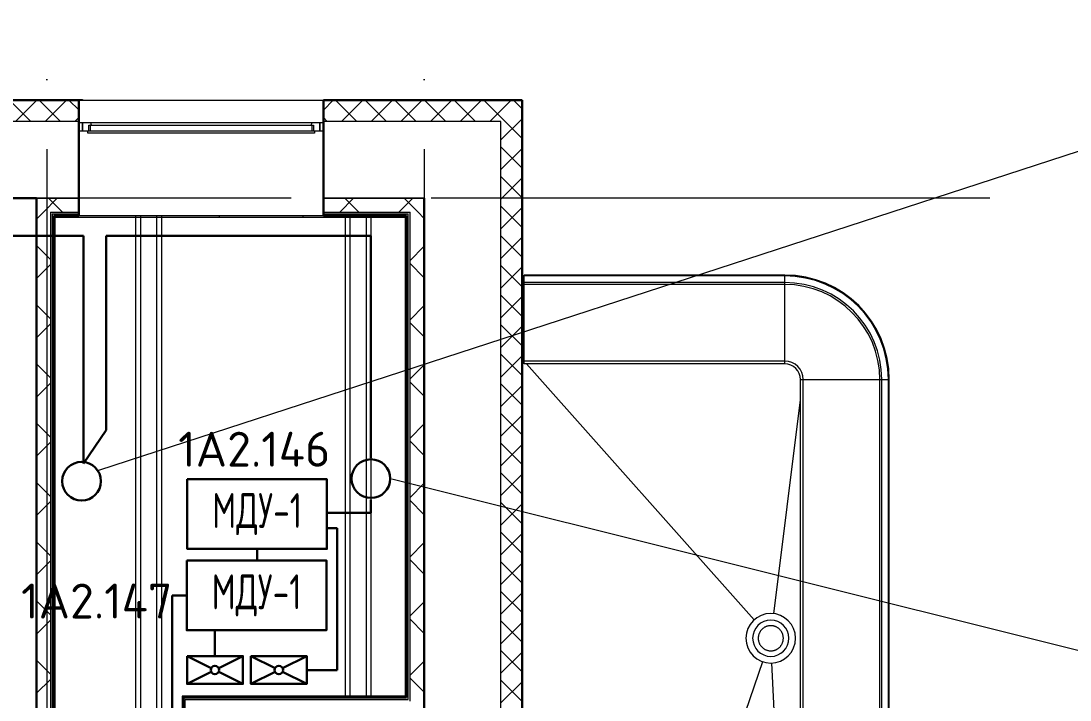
# Model space of a CAD drawing. Header units: millimetres. Extents: x -1073752 to 1436911, y -1379358 to 94781.
# Drawn here: x -999789 to -992279, y -1087580 to -1082718 of the extents above; entities that cross this region are included whole.
import ezdxf
from ezdxf.enums import TextEntityAlignment as Align

# ---------------------------------------------------------------- set-up
doc = ezdxf.new("R2010")
doc.units = ezdxf.units.MM
doc.set_wipeout_variables(frame=1)
doc.linetypes.add('ADSK_Линия сетки', pattern=[25, 20, -2.5, 0, -2.5])
for name, color, linetype, lineweight in [('_ Окна', 7, 'Continuous', 9), ('RC-Дымоудаление', 1, 'Continuous', 30), ('Крыша', 7, 'Continuous', 9), ('лс', 5, 'Continuous', 30), ('Оборудование', 7, 'Continuous', 18), ('Ограждение', 252, 'Continuous', 9), ('Окна', 7, 'Continuous', 9), ('Оси', 252, 'Continuous', 9), ('Перекрытие', 252, 'Continuous', 18), ('Стены внутренние', 7, 'Continuous', 18), ('Стены наружные', 7, 'Continuous', 18), ('Стены штриховка', 7, 'Continuous', 9)]:
    doc.layers.add(name, color=color, linetype=linetype, lineweight=lineweight)
doc.layers.add('RC-Позиционные_обозначения', color=7, linetype='Continuous')
doc.styles.add('ISOCPEUR', font='isocpeur.ttf', dxfattribs={"height": 250})
doc.styles.add('RubezhCAD', font='isocpeur.ttf')
doc.styles.get("Standard").update_dxf_attribs({"font": 'arial.ttf'})

# ---------------------------------------------------------------- blocks, each defined once
blk = doc.blocks.new('Перекрытия 1 - Перекрытия 1-1698725-3 этаж копия 1')
at = {"layer": 'Перекрытие', "ltscale": 100}
for p, q in [((25199, 26635.3), (25199, 15485.3)), ((25234, 26635.3), (25234, 15485.3)), ((25349, 26635.3), (25349, 15485.3)), ((25384, 26635.3), (25384, 15485.3)), ((26699, 26635.3), (26699, 23185.1)), ((26734, 26635.3), (26734, 23185.1)), ((26849, 26635.3), (26849, 23185.1)), ((26884, 26635.3), (26884, 23185.1))]:
    blk.add_line(p, q, dxfattribs=at)
blk = doc.blocks.new('3 этаж')
at = {"layer": '_ Окна', "color": 251, "true_color": 0x636466}
for p, q in [((302300.8, 29776.6), (302275.8, 29776.6)), ((302300.8, 29718.6), (302300.8, 29776.6)), ((304025.8, 29776.6), (304000.8, 29776.6)), ((304000.8, 29776.6), (304000.8, 29718.6)), ((302275.8, 29718.6), (302300.8, 29718.6)), ((304000.8, 29718.6), (304025.8, 29718.6))]:
    blk.add_line(p, q, dxfattribs=at)
at = {"layer": '_ Окна', "color": 251, "lineweight": 18, "true_color": 0x636466}
for p, q in [((302360.2, 29776.6), (302300.8, 29776.6)), ((302300.8, 29776.6), (302300.8, 29718.6)), ((302346.8, 29718.6), (302346.8, 29759.6)), ((302346.8, 29759.6), (302358.8, 29759.6)), ((302364.8, 29759.6), (302360.2, 29776.6)), ((303941.3, 29776.6), (303936.8, 29759.6)), ((304000.8, 29776.6), (303941.3, 29776.6)), ((303942.8, 29759.6), (303954.8, 29759.6)), ((303954.8, 29759.6), (303954.8, 29718.6)), ((304000.8, 29718.6), (304000.8, 29776.6)), ((302300.8, 29718.6), (302338.8, 29718.6)), ((303962.8, 29718.6), (304000.8, 29718.6))]:
    blk.add_line(p, q, dxfattribs=at)
at = {"layer": 'Крыша', "color": 251, "true_color": 0x636466}
for p, q in [((305447.8, 28086.6), (305462.8, 28069.7)), ((305462.8, 28069.7), (305447.8, 28086.6)), ((305480, 28050.3), (305480, 28050.3)), ((307110.1, 26217.9), (305480, 28050.3)), ((307249.8, 26261.2), (307439.6, 27794)), ((307439.6, 27794), (307439.6, 27794)), ((305447.8, 20926.9), (307170.9, 25919.7)), ((307439.6, 21680.9), (307236.5, 25910.2))]:
    blk.add_line(p, q, dxfattribs=at)
at = {"layer": 'Оборудование', "color": 251, "true_color": 0x636466}
for p, q in [((307151, 26132.9), (307149.3, 26129.8)), ((307153, 26135.9), (307151, 26132.9)), ((307155, 26138.9), (307153, 26135.9)), ((307157.1, 26141.8), (307155, 26138.9)), ((307159.4, 26144.6), (307157.1, 26141.8)), ((307161.8, 26147.3), (307159.4, 26144.6)), ((307164.3, 26149.9), (307161.8, 26147.3)), ((307166.9, 26152.4), (307164.3, 26149.9)), ((307169.5, 26154.8), (307166.9, 26152.4)), ((307172.3, 26157), (307169.5, 26154.8)), ((307175.2, 26159.2), (307172.3, 26157)), ((307178.1, 26161.3), (307175.2, 26159.2)), ((307181.1, 26163.2), (307178.1, 26161.3)), ((307184.2, 26165), (307181.1, 26163.2)), ((307187.4, 26166.7), (307184.2, 26165)), ((307190.7, 26168.3), (307187.4, 26166.7)), ((307194, 26169.7), (307190.7, 26168.3)), ((307197.3, 26171), (307194, 26169.7)), ((307200.7, 26172.2), (307197.3, 26171)), ((307204.2, 26173.2), (307200.7, 26172.2)), ((307207.6, 26174.1), (307204.2, 26173.2)), ((307211.2, 26174.8), (307207.6, 26174.1)), ((307214.7, 26175.4), (307211.2, 26174.8)), ((307218.3, 26175.9), (307214.7, 26175.4)), ((307221.8, 26176.2), (307218.3, 26175.9)), ((307225.4, 26176.4), (307221.8, 26176.2)), ((307229, 26176.4), (307225.4, 26176.4)), ((307232.6, 26176.3), (307229, 26176.4)), ((307236.2, 26176.1), (307232.6, 26176.3)), ((307239.8, 26175.7), (307236.2, 26176.1)), ((307243.3, 26175.1), (307239.8, 26175.7)), ((307246.9, 26174.4), (307243.3, 26175.1)), ((307250.4, 26173.6), (307246.9, 26174.4)), ((307253.8, 26172.7), (307250.4, 26173.6)), ((307257.2, 26171.6), (307253.8, 26172.7)), ((307260.6, 26170.3), (307257.2, 26171.6)), ((307263.9, 26168.9), (307260.6, 26170.3)), ((307267.2, 26167.4), (307263.9, 26168.9)), ((307270.4, 26165.8), (307267.2, 26167.4)), ((307273.6, 26164.1), (307270.4, 26165.8)), ((307276.6, 26162.2), (307273.6, 26164.1)), ((307279.6, 26160.2), (307276.6, 26162.2)), ((307282.5, 26158.1), (307279.6, 26160.2)), ((307285.3, 26155.8), (307282.5, 26158.1)), ((307288, 26153.5), (307285.3, 26155.8)), ((307290.7, 26151), (307288, 26153.5)), ((307293.2, 26148.5), (307290.7, 26151)), ((307295.6, 26145.8), (307293.2, 26148.5)), ((307297.9, 26143.1), (307295.6, 26145.8)), ((307300.1, 26140.2), (307297.9, 26143.1)), ((307302.2, 26137.3), (307300.1, 26140.2)), ((307304.2, 26134.3), (307302.2, 26137.3)), ((307306.1, 26131.2), (307304.2, 26134.3)), ((307138.4, 26092.1), (307138.2, 26088.5)), ((307138.2, 26088.5), (307138.2, 26086.6)), ((307138.2, 26086.6), (307138.3, 26083)), ((307138.3, 26083), (307138.5, 26079.4)), ((307138.7, 26095.7), (307138.4, 26092.1)), ((307138.5, 26079.4), (307138.8, 26075.8)), ((307139.1, 26099.2), (307138.7, 26095.7)), ((307138.8, 26075.8), (307139.3, 26072.2)), ((307139.7, 26102.8), (307139.1, 26099.2)), ((307139.3, 26072.2), (307140, 26068.7)), ((307140.4, 26106.3), (307139.7, 26102.8)), ((307140, 26068.7), (307140.8, 26065.2)), ((307141.2, 26109.8), (307140.4, 26106.3)), ((307140.8, 26065.2), (307141.7, 26061.7)), ((307142.2, 26113.3), (307141.2, 26109.8)), ((307141.7, 26061.7), (307142.7, 26058.3)), ((307143.4, 26116.7), (307142.2, 26113.3)), ((307142.7, 26058.3), (307143.9, 26054.9)), ((307144.7, 26120), (307143.4, 26116.7)), ((307146.1, 26123.3), (307144.7, 26120)), ((307147.6, 26126.6), (307146.1, 26123.3)), ((307149.3, 26129.8), (307147.6, 26126.6)), ((307307.8, 26128.1), (307306.1, 26131.2)), ((307309.4, 26124.8), (307307.8, 26128.1)), ((307310.8, 26121.6), (307309.4, 26124.8)), ((307312.2, 26118.2), (307310.8, 26121.6)), ((307313.4, 26114.8), (307312.2, 26118.2)), ((307312.7, 26056.4), (307313.9, 26059.9)), ((307314.4, 26111.4), (307313.4, 26114.8)), ((307313.9, 26059.9), (307314.9, 26063.3)), ((307315.4, 26107.9), (307314.4, 26111.4)), ((307314.9, 26063.3), (307315.7, 26066.8)), ((307316.1, 26104.4), (307315.4, 26107.9)), ((307315.7, 26066.8), (307316.5, 26070.3)), ((307316.8, 26100.9), (307316.1, 26104.4)), ((307316.5, 26070.3), (307317, 26073.9)), ((307317.3, 26097.3), (307316.8, 26100.9)), ((307317, 26073.9), (307317.5, 26077.4)), ((307317.6, 26093.7), (307317.3, 26097.3)), ((307317.5, 26077.4), (307317.8, 26081)), ((307317.9, 26090.1), (307317.6, 26093.7)), ((307317.8, 26081), (307317.9, 26084.6)), ((307317.9, 26086.6), (307317.9, 26090.1)), ((307317.9, 26084.6), (307317.9, 26086.6)), ((307143.9, 26054.9), (307145.3, 26051.6)), ((307145.3, 26051.6), (307146.7, 26048.3)), ((307146.7, 26048.3), (307148.3, 26045.1)), ((307148.3, 26045.1), (307150.1, 26041.9)), ((307150.1, 26041.9), (307151.9, 26038.8)), ((307151.9, 26038.8), (307153.9, 26035.8)), ((307153.9, 26035.8), (307156, 26032.9)), ((307156, 26032.9), (307158.2, 26030)), ((307158.2, 26030), (307160.5, 26027.3)), ((307160.5, 26027.3), (307162.9, 26024.6)), ((307162.9, 26024.6), (307165.4, 26022.1)), ((307165.4, 26022.1), (307168.1, 26019.6)), ((307168.1, 26019.6), (307170.8, 26017.3)), ((307170.8, 26017.3), (307173.6, 26015.1)), ((307173.6, 26015.1), (307176.5, 26012.9)), ((307176.5, 26012.9), (307179.5, 26010.9)), ((307179.5, 26010.9), (307182.6, 26009.1)), ((307182.6, 26009.1), (307185.7, 26007.3)), ((307185.7, 26007.3), (307188.9, 26005.7)), ((307188.9, 26005.7), (307192.2, 26004.2)), ((307192.2, 26004.2), (307195.5, 26002.8)), ((307195.5, 26002.8), (307198.9, 26001.6)), ((307198.9, 26001.6), (307202.3, 26000.5)), ((307202.3, 26000.5), (307205.8, 25999.5)), ((307205.8, 25999.5), (307209.3, 25998.7)), ((307209.3, 25998.7), (307212.8, 25998)), ((307212.8, 25998), (307216.3, 25997.5)), ((307216.3, 25997.5), (307219.9, 25997.1)), ((307219.9, 25997.1), (307223.5, 25996.8)), ((307223.5, 25996.8), (307227.1, 25996.7)), ((307227.1, 25996.7), (307230.7, 25996.7)), ((307230.7, 25996.7), (307234.3, 25996.9)), ((307234.3, 25996.9), (307237.9, 25997.2)), ((307237.9, 25997.2), (307241.4, 25997.7)), ((307241.4, 25997.7), (307245, 25998.3)), ((307245, 25998.3), (307248.5, 25999)), ((307248.5, 25999), (307252, 25999.9)), ((307252, 25999.9), (307255.4, 26000.9)), ((307255.4, 26000.9), (307258.8, 26002.1)), ((307258.8, 26002.1), (307262.2, 26003.4)), ((307262.2, 26003.4), (307265.5, 26004.8)), ((307265.5, 26004.8), (307268.7, 26006.4)), ((307268.7, 26006.4), (307271.9, 26008.1)), ((307271.9, 26008.1), (307275, 26009.9)), ((307275, 26009.9), (307278, 26011.8)), ((307278, 26011.8), (307280.9, 26013.9)), ((307280.9, 26013.9), (307283.8, 26016.1)), ((307283.8, 26016.1), (307286.6, 26018.4)), ((307286.6, 26018.4), (307289.3, 26020.7)), ((307289.3, 26020.7), (307291.8, 26023.2)), ((307291.8, 26023.2), (307294.3, 26025.9)), ((307294.3, 26025.9), (307296.7, 26028.5)), ((307296.7, 26028.5), (307299, 26031.3)), ((307299, 26031.3), (307301.1, 26034.2)), ((307301.1, 26034.2), (307303.2, 26037.2)), ((307303.2, 26037.2), (307305.1, 26040.2)), ((307305.1, 26040.2), (307306.9, 26043.3)), ((307306.9, 26043.3), (307308.5, 26046.5)), ((307308.5, 26046.5), (307310.1, 26049.8)), ((307310.1, 26049.8), (307311.5, 26053.1)), ((307311.5, 26053.1), (307312.7, 26056.4))]:
    blk.add_line(p, q, dxfattribs=at)
for radius, start, end in [(177.5, 0, 180), (130, 0, 180), (177.5, 180, 0), (130, 180, 0)]:
    blk.add_arc((307228.1, 26086.6), radius, start, end, dxfattribs=at)
at = {"layer": 'Ограждение', "color": 251, "true_color": 0x636466}
for p, q in [((302095.8, 29111.6), (302105.8, 29101.6)), ((302105.8, 29101.6), (302095.8, 29111.6)), ((302105.8, 25056.6), (302105.8, 29101.6)), ((302105.8, 29101.6), (304610.8, 29101.6)), ((304025.8, 29111.6), (302275.8, 29111.6)), ((304620.8, 29111.6), (304610.8, 29101.6)), ((304610.8, 29101.6), (304620.8, 29111.6)), ((304610.8, 29101.6), (304610.8, 25671.4)), ((305462.8, 28680.8), (305462.8, 28687.3)), ((307327.8, 28687.3), (305462.8, 28687.3)), ((307327.8, 28680.8), (307327.8, 28687.3)), ((305462.8, 28633.6), (305462.8, 28680.8)), ((307327.8, 28680.8), (305462.8, 28680.8)), ((305462.8, 28619.4), (305462.8, 28633.6)), ((307327.8, 28633.6), (305462.8, 28633.6)), ((305462.8, 28071.6), (305462.8, 28619.4)), ((307327.8, 28619.4), (305462.8, 28619.4)), ((307327.8, 28633.6), (307327.8, 28680.8)), ((307327.8, 28619.4), (307327.8, 28633.6)), ((307327.8, 28071.6), (307327.8, 28619.4)), ((305462.8, 28050.3), (305462.8, 28071.6)), ((307327.8, 28071.6), (305462.8, 28071.6)), ((307327.8, 28050.3), (305462.8, 28050.3)), ((307327.8, 28050.3), (307327.8, 28071.6)), ((307439.6, 27938.6), (307460.8, 27938.6)), ((307439.6, 13136.6), (307439.6, 27938.6)), ((307460.8, 27938.6), (308008.6, 27938.6)), ((307460.8, 13136.6), (307460.8, 27938.6)), ((308008.6, 27938.6), (308022.8, 27938.6)), ((308008.6, 13136.6), (308008.6, 27938.6)), ((308022.8, 27938.6), (308070, 27938.6)), ((308022.8, 13136.6), (308022.8, 27938.6)), ((308070, 27938.6), (308076.5, 27938.6)), ((308070, 13136.6), (308070, 27938.6)), ((308076.5, 13136.6), (308076.5, 27938.6)), ((303023.5, 25661.4), (303013.5, 25671.4)), ((304610.8, 25671.4), (303013.5, 25671.4)), ((303013.5, 25671.4), (303023.5, 25661.4)), ((303013.5, 25671.4), (303013.5, 23861.6)), ((304620.8, 25661.4), (304610.8, 25671.4)), ((304610.8, 25671.4), (304620.8, 25661.4))]:
    blk.add_line(p, q, dxfattribs=at)
at = {"layer": 'Ограждение', "color": 251, "linetype": 'Continuous', "true_color": 0x636466}
for p, q in [((302681.8, 29101.6), (302681.8, 29111.6)), ((303281.8, 29101.6), (303281.8, 29111.6)), ((303881.8, 29101.6), (303881.8, 29111.6)), ((304481.8, 29101.6), (304481.8, 29111.6)), ((302095.8, 28876.3), (302105.8, 28876.3)), ((304610.8, 28876.3), (304620.8, 28876.3)), ((302095.8, 28276.3), (302105.8, 28276.3)), ((304610.8, 28276.3), (304620.8, 28276.3)), ((302095.8, 27676.3), (302105.8, 27676.3)), ((304610.8, 27676.3), (304620.8, 27676.3)), ((302095.8, 27076.3), (302105.8, 27076.3)), ((304610.8, 27076.3), (304620.8, 27076.3)), ((302095.8, 26476.3), (302105.8, 26476.3)), ((304610.8, 26476.3), (304620.8, 26476.3)), ((302095.8, 25876.3), (302105.8, 25876.3)), ((304610.8, 25876.3), (304620.8, 25876.3)), ((303281.8, 25661.4), (303281.8, 25671.4)), ((303881.8, 25661.4), (303881.8, 25671.4)), ((304481.8, 25661.4), (304481.8, 25671.4))]:
    blk.add_line(p, q, dxfattribs=at)
at = {"layer": 'Ограждение', "color": 251, "true_color": 0x636466}
for radius in [748.7, 742.2, 695, 680.8, 133, 111.8]:
    blk.add_arc((307327.8, 27938.6), radius, 0, 90, dxfattribs=at)
at = {"layer": 'Окна', "color": 251, "true_color": 0x636466}
for p, q in [((302358.8, 29759.6), (303942.8, 29759.6)), ((302358.8, 29718.6), (302358.8, 29759.6)), ((303941.3, 29776.6), (302360.2, 29776.6)), ((303942.8, 29759.6), (303942.8, 29718.6)), ((302338.8, 29718.6), (303962.8, 29718.6)), ((302338.8, 29701.6), (302338.8, 29718.6)), ((303962.8, 29701.6), (302338.8, 29701.6)), ((303962.8, 29718.6), (303962.8, 29701.6))]:
    blk.add_line(p, q, dxfattribs=at)
at = {"layer": 'Оси', "color": 251, "linetype": 'ADSK_Линия сетки', "ltscale": 200, "true_color": 0x636466}
for p, q in [((302045.8, 34587.2), (302045.8, 11870.8)), ((304745.8, 34587.2), (304745.8, 13336.6)), ((308795.8, 29236.6), (237073.5, 29236.6))]:
    blk.add_line(p, q, dxfattribs=at)
at = {"layer": 'Стены внутренние', "color": 251, "lineweight": 30, "true_color": 0x636466}
for p, q in [((301205.8, 29938.6), (302275.8, 29938.6)), ((302275.8, 29236.6), (302275.8, 29938.6)), ((304025.8, 29236.6), (304025.8, 29938.6)), ((305447.8, 29938.6), (304025.8, 29938.6)), ((305447.8, 17134.6), (305447.8, 29938.6)), ((301970.8, 29236.6), (301280.8, 29236.6))]:
    blk.add_line(p, q, dxfattribs=at)
at = {"layer": 'Стены внутренние', "color": 251, "linetype": 'Continuous', "lineweight": 9, "true_color": 0x636466}
for p, q in [((301931.7, 29786.6), (301781.7, 29936.6)), ((301822.2, 29786.6), (301972.2, 29936.6)), ((302143.8, 29786.6), (301993.8, 29936.6)), ((302034.3, 29786.6), (302184.3, 29936.6)), ((302075.2, 29938.6), (302074, 29936.6)), ((302273.8, 29868.7), (302206, 29936.6)), ((302273.8, 29908.3), (302275.8, 29908.3)), ((304025.8, 29908.3), (304027.8, 29908.3)), ((304027.8, 29870.8), (304093.5, 29936.6)), ((304069.6, 29938.6), (304068.4, 29936.6)), ((304265.2, 29786.6), (304115.2, 29936.6)), ((304155.6, 29786.6), (304305.6, 29936.6)), ((304477.3, 29786.6), (304327.3, 29936.6)), ((304367.8, 29786.6), (304517.8, 29936.6)), ((304689.4, 29786.6), (304539.4, 29936.6)), ((304579.9, 29786.6), (304729.9, 29936.6)), ((304901.6, 29786.6), (304751.6, 29936.6)), ((304792, 29786.6), (304942, 29936.6)), ((304890.8, 29938.6), (304889.6, 29936.6)), ((305113.7, 29786.6), (304963.7, 29936.6)), ((305004.2, 29786.6), (305154.2, 29936.6)), ((305125.4, 29938.6), (305124.3, 29936.6)), ((305295.8, 29816.6), (305175.8, 29936.6)), ((305295.8, 29866), (305366.3, 29936.6)), ((305445.8, 29878.7), (305387.9, 29936.6)), ((302246.4, 29786.6), (302275.8, 29815.9)), ((304053, 29786.6), (304025.8, 29813.8)), ((305216.3, 29786.6), (305295.8, 29866)), ((305445.8, 29666.6), (305295.8, 29816.6)), ((305295.8, 29653.9), (305445.8, 29803.9)), ((305447.8, 29739.7), (305445.8, 29743.1)), ((305445.8, 29705.1), (305447.8, 29705.1)), ((305445.8, 29454.5), (305295.8, 29604.5)), ((305295.8, 29441.8), (305445.8, 29591.8)), ((305445.8, 29501.9), (305447.8, 29501.9)), ((305445.8, 29242.3), (305295.8, 29392.3)), ((305295.8, 29229.6), (305445.8, 29379.6)), ((305445.8, 29030.2), (305295.8, 29180.2)), ((305295.8, 29017.5), (305445.8, 29167.5)), ((305445.8, 29197.1), (305447.8, 29197.1)), ((305445.8, 28818.1), (305295.8, 28968.1)), ((305295.8, 28805.4), (305445.8, 28955.4)), ((305445.8, 28605.9), (305295.8, 28755.9)), ((305295.8, 28593.3), (305445.8, 28743.3)), ((305445.8, 28393.8), (305295.8, 28543.8)), ((305445.8, 28587.5), (305447.8, 28587.5)), ((305295.8, 28381.1), (305445.8, 28531.1)), ((305445.8, 28181.7), (305295.8, 28331.7)), ((305295.8, 28169), (305445.8, 28319)), ((305445.8, 28384.3), (305447.8, 28384.3)), ((305445.8, 27969.5), (305295.8, 28119.5)), ((305295.8, 27956.9), (305445.8, 28106.9)), ((305447.8, 28114.1), (305445.8, 28117.5)), ((305445.8, 28079.5), (305447.8, 28079.5)), ((305445.8, 27757.4), (305295.8, 27907.4)), ((305295.8, 27744.7), (305445.8, 27894.7)), ((305445.8, 27545.3), (305295.8, 27695.3)), ((305295.8, 27532.6), (305445.8, 27682.6)), ((305445.8, 27333.1), (305295.8, 27483.1)), ((305295.8, 27320.5), (305445.8, 27470.5)), ((305445.8, 27469.9), (305447.8, 27469.9)), ((305445.8, 27121), (305295.8, 27271)), ((305445.8, 27266.7), (305447.8, 27266.7)), ((305295.8, 27108.3), (305445.8, 27258.3)), ((305445.8, 26908.9), (305295.8, 27058.9)), ((305295.8, 26896.2), (305445.8, 27046.2)), ((305445.8, 26961.9), (305447.8, 26961.9)), ((305445.8, 26696.7), (305295.8, 26846.7)), ((305295.8, 26684.1), (305445.8, 26834.1)), ((305445.8, 26484.6), (305295.8, 26634.6)), ((305295.8, 26471.9), (305445.8, 26621.9)), ((305445.8, 26272.5), (305295.8, 26422.5)), ((305295.8, 26259.8), (305445.8, 26409.8)), ((305445.8, 26352.3), (305447.8, 26352.3)), ((305445.8, 26060.3), (305295.8, 26210.3)), ((305447.8, 26229.7), (305445.8, 26226.2)), ((305295.8, 26047.7), (305445.8, 26197.7)), ((305445.8, 26149.1), (305447.8, 26149.1)), ((305445.8, 25848.2), (305295.8, 25998.2)), ((305295.8, 25835.5), (305445.8, 25985.5)), ((305445.8, 25844.3), (305447.8, 25844.3)), ((305445.8, 25636.1), (305295.8, 25786.1)), ((305295.8, 25623.4), (305445.8, 25773.4))]:
    blk.add_line(p, q, dxfattribs=at)
at = {"layer": 'Стены внутренние', "color": 251, "true_color": 0x636466}
for p, q in [((302275.8, 29938.6), (304025.8, 29938.6)), ((302275.8, 29786.6), (301205.8, 29786.6)), ((305295.8, 29786.6), (304025.8, 29786.6)), ((305295.8, 17286.6), (305295.8, 29786.6)), ((301970.8, 29236.6), (302275.8, 29236.6)), ((304025.8, 29236.6), (304745.8, 29236.6)), ((305447.8, 28663.6), (305462.8, 28663.6)), ((305462.8, 28613.6), (305447.8, 28613.6)), ((305462.8, 28086.6), (305447.8, 28086.6))]:
    blk.add_line(p, q, dxfattribs=at)
at = {"layer": 'Стены наружные', "color": 251, "true_color": 0x636466}
for p, q in [((298390.8, 29943.6), (302300.8, 29943.6)), ((302300.8, 29943.6), (302300.8, 29938.6)), ((302275.8, 29236.6), (301970.8, 29236.6)), ((304745.8, 29236.6), (304025.8, 29236.6))]:
    blk.add_line(p, q, dxfattribs=at)
at = {"layer": 'Стены наружные', "color": 251, "lineweight": 30, "true_color": 0x636466}
for p, q in [((301970.8, 24801.6), (301970.8, 29236.6)), ((302275.8, 29111.6), (302275.8, 29236.6)), ((304025.8, 29111.6), (304025.8, 29236.6)), ((304745.8, 29236.6), (304745.8, 25416.4)), ((302095.8, 29111.6), (302275.8, 29111.6)), ((302095.8, 29111.6), (302095.8, 25046.6)), ((304620.8, 29111.6), (304025.8, 29111.6)), ((304620.8, 25661.4), (304620.8, 29111.6)), ((303023.5, 25661.4), (304620.8, 25661.4)), ((303023.5, 23871.6), (303023.5, 25661.4))]:
    blk.add_line(p, q, dxfattribs=at)
at = {"layer": 'Стены наружные', "color": 251, "linetype": 'Continuous', "lineweight": 9, "true_color": 0x636466}
for p, q in [((302020.7, 29136.6), (302120.7, 29236.6)), ((302020.7, 29136.6), (302120.7, 29236.6)), ((302157.4, 29136.6), (302057.4, 29236.6)), ((302157.4, 29136.6), (302057.4, 29236.6)), ((304142, 29136.6), (304242, 29236.6)), ((304142, 29136.6), (304242, 29236.6)), ((304278.8, 29136.6), (304178.8, 29236.6)), ((304278.8, 29136.6), (304178.8, 29236.6)), ((304566.3, 29136.6), (304666.3, 29236.6)), ((304566.3, 29136.6), (304666.3, 29236.6)), ((304703, 29136.6), (304603, 29236.6)), ((304703, 29136.6), (304603, 29236.6)), ((301970.8, 29086.6), (302020.7, 29136.6)), ((301970.8, 29086.6), (302020.7, 29136.6)), ((304745, 29094.6), (304703, 29136.6)), ((304745, 29094.6), (304703, 29136.6)), ((302150.6, 29114), (302150.6, 29111.6)), ((302255.6, 29114), (302255.6, 29111.6)), ((304040.6, 29114), (304040.6, 29111.6)), ((304145.6, 29114), (304145.6, 29111.6)), ((304250.6, 29114), (304250.6, 29111.6)), ((304355.6, 29114), (304355.6, 29111.6)), ((304460.6, 29114), (304460.6, 29111.6)), ((304565.6, 29114), (304565.6, 29111.6)), ((302093.4, 29021.4), (302095.8, 29021.4)), ((304623.2, 29056.6), (304620.8, 29056.6)), ((302093.4, 28916.4), (302095.8, 28916.4)), ((304623.2, 28951.6), (304620.8, 28951.6)), ((302070.8, 28799), (301970.8, 28899)), ((302070.8, 28799), (301970.8, 28899)), ((304623.2, 28846.6), (304620.8, 28846.6)), ((304645.8, 28791.8), (304745, 28891)), ((304645.8, 28791.8), (304745, 28891)), ((301970.8, 28662.4), (302070.8, 28762.4)), ((301970.8, 28662.4), (302070.8, 28762.4)), ((302093.4, 28811.4), (302095.8, 28811.4)), ((304745.1, 28670.2), (304645.8, 28769.5)), ((304745.1, 28670.2), (304645.8, 28769.5)), ((302093.4, 28706.4), (302095.8, 28706.4)), ((304623.2, 28741.6), (304620.8, 28741.6)), ((304623.2, 28636.6), (304620.8, 28636.6)), ((302093.4, 28601.4), (302095.8, 28601.4)), ((302070.8, 28374.7), (301970.8, 28474.7)), ((302070.8, 28374.7), (301970.8, 28474.7)), ((302093.4, 28496.4), (302095.8, 28496.4)), ((304623.2, 28531.6), (304620.8, 28531.6)), ((304645.8, 28367.5), (304745.1, 28466.9)), ((304645.8, 28367.5), (304745.1, 28466.9)), ((302093.4, 28391.4), (302095.8, 28391.4)), ((304623.2, 28426.6), (304620.8, 28426.6)), ((301970.8, 28238.1), (302070.8, 28338.1)), ((301970.8, 28238.1), (302070.8, 28338.1)), ((304623.2, 28321.6), (304620.8, 28321.6)), ((304745.2, 28245.9), (304645.8, 28345.3)), ((304745.2, 28245.9), (304645.8, 28345.3)), ((302093.4, 28286.4), (302095.8, 28286.4)), ((302093.4, 28181.4), (302095.8, 28181.4)), ((304623.2, 28216.6), (304620.8, 28216.6)), ((304623.2, 28111.6), (304620.8, 28111.6)), ((302070.8, 27950.4), (301970.8, 28050.4)), ((302070.8, 27950.4), (301970.8, 28050.4)), ((302093.4, 28076.4), (302095.8, 28076.4)), ((304645.8, 27943.3), (304745.2, 28042.7)), ((304645.8, 27943.3), (304745.2, 28042.7)), ((302093.4, 27971.4), (302095.8, 27971.4)), ((304623.2, 28006.6), (304620.8, 28006.6)), ((301970.8, 27813.8), (302070.8, 27913.8)), ((301970.8, 27813.8), (302070.8, 27913.8)), ((302093.4, 27866.4), (302095.8, 27866.4)), ((304623.2, 27901.6), (304620.8, 27901.6)), ((304745.3, 27821.5), (304645.8, 27921)), ((304745.3, 27821.5), (304645.8, 27921)), ((304623.2, 27796.6), (304620.8, 27796.6)), ((302093.4, 27761.4), (302095.8, 27761.4)), ((302093.4, 27656.4), (302095.8, 27656.4)), ((304623.2, 27691.6), (304620.8, 27691.6)), ((302070.8, 27526.2), (301970.8, 27626.2)), ((302070.8, 27526.2), (301970.8, 27626.2)), ((304623.2, 27586.6), (304620.8, 27586.6)), ((304645.8, 27519), (304745.3, 27618.5)), ((304645.8, 27519), (304745.3, 27618.5)), ((301970.8, 27389.6), (302070.8, 27489.6)), ((301970.8, 27389.6), (302070.8, 27489.6)), ((302093.4, 27551.4), (302095.8, 27551.4)), ((304745.4, 27397.2), (304645.8, 27496.7)), ((304745.4, 27397.2), (304645.8, 27496.7)), ((302093.4, 27446.4), (302095.8, 27446.4)), ((304623.2, 27481.6), (304620.8, 27481.6)), ((302093.4, 27341.4), (302095.8, 27341.4)), ((304623.2, 27376.6), (304620.8, 27376.6)), ((304623.2, 27271.6), (304620.8, 27271.6)), ((302070.8, 27101.9), (301970.8, 27201.9)), ((302070.8, 27101.9), (301970.8, 27201.9)), ((302093.4, 27236.4), (302095.8, 27236.4)), ((304645.8, 27094.7), (304745.4, 27194.4)), ((304645.8, 27094.7), (304745.4, 27194.4)), ((302093.4, 27131.4), (302095.8, 27131.4)), ((304623.2, 27166.6), (304620.8, 27166.6)), ((301970.8, 26965.3), (302070.8, 27065.3)), ((301970.8, 26965.3), (302070.8, 27065.3)), ((304623.2, 27061.6), (304620.8, 27061.6)), ((304745.5, 26972.8), (304645.8, 27072.5)), ((304745.5, 26972.8), (304645.8, 27072.5)), ((302093.4, 27026.4), (302095.8, 27026.4)), ((302093.4, 26921.4), (302095.8, 26921.4)), ((304623.2, 26956.6), (304620.8, 26956.6)), ((302093.4, 26816.4), (302095.8, 26816.4)), ((304623.2, 26851.6), (304620.8, 26851.6)), ((302070.8, 26677.6), (301970.8, 26777.6)), ((302070.8, 26677.6), (301970.8, 26777.6)), ((304623.2, 26746.6), (304620.8, 26746.6)), ((304645.8, 26670.5), (304745.5, 26770.2)), ((304645.8, 26670.5), (304745.5, 26770.2)), ((302093.4, 26711.4), (302095.8, 26711.4)), ((301970.8, 26541), (302070.8, 26641)), ((301970.8, 26541), (302070.8, 26641)), ((302093.4, 26606.4), (302095.8, 26606.4)), ((304623.2, 26641.6), (304620.8, 26641.6)), ((304745.6, 26548.4), (304645.8, 26648.2)), ((304745.6, 26548.4), (304645.8, 26648.2)), ((304623.2, 26536.6), (304620.8, 26536.6)), ((302093.4, 26501.4), (302095.8, 26501.4)), ((302093.4, 26396.4), (302095.8, 26396.4)), ((304623.2, 26431.6), (304620.8, 26431.6)), ((302070.8, 26253.4), (301970.8, 26353.4)), ((302070.8, 26253.4), (301970.8, 26353.4)), ((302093.4, 26291.4), (302095.8, 26291.4)), ((304623.2, 26326.6), (304620.8, 26326.6)), ((304645.8, 26246.2), (304745.6, 26346)), ((304645.8, 26246.2), (304745.6, 26346)), ((301970.8, 26116.8), (302070.8, 26216.8)), ((301970.8, 26116.8), (302070.8, 26216.8)), ((304623.2, 26221.6), (304620.8, 26221.6)), ((304745.6, 26124.1), (304645.8, 26224)), ((304745.6, 26124.1), (304645.8, 26224)), ((302093.4, 26186.4), (302095.8, 26186.4)), ((302093.4, 26081.4), (302095.8, 26081.4)), ((304623.2, 26116.6), (304620.8, 26116.6)), ((304623.2, 26011.6), (304620.8, 26011.6)), ((302070.8, 25829.1), (301970.8, 25929.1)), ((302070.8, 25829.1), (301970.8, 25929.1)), ((302093.4, 25976.4), (302095.8, 25976.4)), ((304645.8, 25821.9), (304745.7, 25921.8)), ((304645.8, 25821.9), (304745.7, 25921.8)), ((302093.4, 25871.4), (302095.8, 25871.4)), ((304623.2, 25906.6), (304620.8, 25906.6)), ((301970.8, 25692.5), (302070.8, 25792.5)), ((301970.8, 25692.5), (302070.8, 25792.5)), ((302093.4, 25766.4), (302095.8, 25766.4)), ((304623.2, 25801.6), (304620.8, 25801.6)), ((304745.7, 25699.7), (304645.8, 25799.7)), ((304745.7, 25699.7), (304645.8, 25799.7)), ((304623.2, 25696.6), (304620.8, 25696.6)), ((302093.4, 25661.4), (302095.8, 25661.4)), ((303034.8, 25659), (303034.8, 25661.4)), ((303139.8, 25659), (303139.8, 25661.4)), ((303244.8, 25659), (303244.8, 25661.4)), ((303349.8, 25659), (303349.8, 25661.4)), ((303454.8, 25659), (303454.8, 25661.4)), ((303559.8, 25659), (303559.8, 25661.4)), ((303664.8, 25659), (303664.8, 25661.4)), ((303769.8, 25659), (303769.8, 25661.4)), ((303874.8, 25659), (303874.8, 25661.4)), ((303979.8, 25659), (303979.8, 25661.4)), ((304084.8, 25659), (304084.8, 25661.4)), ((304189.8, 25659), (304189.8, 25661.4)), ((304294.8, 25659), (304294.8, 25661.4)), ((304399.8, 25659), (304399.8, 25661.4)), ((304504.8, 25659), (304504.8, 25661.4)), ((304609.8, 25659), (304609.8, 25661.4))]:
    blk.add_line(p, q, dxfattribs=at)
at = {"layer": 'Стены штриховка', "color": 251, "true_color": 0x636466}
for p, q in [((301207.8, 29936.6), (302273.8, 29936.6)), ((302273.8, 29936.6), (302273.8, 29862.6)), ((304027.8, 29862.6), (304027.8, 29936.6)), ((304027.8, 29936.6), (305447.8, 29936.6)), ((305445.8, 17134.6), (305445.8, 29938.6)), ((302273.8, 29862.6), (302275.8, 29862.6)), ((304025.8, 29862.6), (304027.8, 29862.6)), ((302070.8, 29136.6), (302275.8, 29136.6)), ((302070.8, 29136.6), (302070.8, 25021.6)), ((304025.8, 29136.6), (304645.8, 29136.6)), ((304645.8, 25636.4), (304645.8, 29136.6)), ((302083.3, 29124.1), (302275.8, 29124.1)), ((302083.3, 29124.1), (302083.3, 25034.1)), ((304025.8, 29124.1), (304633.3, 29124.1)), ((304633.3, 25648.9), (304633.3, 29124.1)), ((303036, 25648.9), (304633.3, 25648.9)), ((303036, 23884.1), (303036, 25648.9))]:
    blk.add_line(p, q, dxfattribs=at)
at = {"layer": 'Перекрытие', "color": 251, "true_color": 0x636466}
blk.add_blockref('Перекрытия 1 - Перекрытия 1-1698725-3 этаж копия 1', (277481.8, 2476.3), dxfattribs=at)
blk = doc.blocks.new('A$C122646C6')
at = {"color": 1, "lineweight": 30}
for points in [[(0, 200), (400, 200), (400, 0), (0, 0), (0, 200)], [(0, 200), (173.2, 113.4)], [(400, 200), (226.8, 113.4)], [(173.2, 86.6), (0, 0)], [(226.8, 86.6), (400, 0)]]:
    blk.add_lwpolyline(points, dxfattribs=at)
blk.add_circle((200, 100), 30, dxfattribs=at)
blk = doc.blocks.new('RC-UGO-MDU-01')
at = {"layer": 'RC-Дымоудаление'}
blk.add_point((0, 0), dxfattribs=at)
blk.add_attdef('PSTN', text='', height=2.5, dxfattribs=at).set_placement((5.821, 2.37), align=Align.BOTTOM_CENTER)
blk.add_wipeout([(4.998, 2.498), (4.998, -2.498), (-4.998, -2.498), (-4.998, 2.498)]).dxf.layer = 'RC-Дымоудаление'
blk.add_wipeout([(-4.998, -2.498), (-4.998, 2.498), (4.998, 2.498), (4.998, -2.498)]).dxf.layer = 'RC-Дымоудаление'
blk.add_lwpolyline([(-4.998, 2.498), (4.998, 2.498), (4.998, -2.498), (-4.998, -2.498), (-4.998, 2.498)], close=True, dxfattribs=at)
at = {"layer": 'RC-Дымоудаление', "ltscale": 100, "style": 'ISOCPEUR', "width": 0.7}
blk.add_text('МДУ-1', height=2.5, dxfattribs=at).set_placement((0, 0), align=Align.MIDDLE)

msp = doc.modelspace()

# ---------------------------------------------------------------- linework, layer by layer
at = {"layer": 'лс', "color": 0, "lineweight": 20}
for p, q in [((-999230.4, -1085935), (-990029.4, -1082935.5)), ((-997133.7, -1085995.9), (-990943.3, -1087543.4))]:
    msp.add_line(p, q, dxfattribs=at)
at = {"layer": 'лс', "color": 5}
msp.add_line((-1002367.5, -1084256.5), (-999341, -1084256.5), dxfattribs=at)
at = {"layer": 'лс'}
for p, q in [((-999341, -1085886.4), (-999341, -1084256.5)), ((-999180.2, -1085647.1), (-999180.2, -1084256.5)), ((-999180.2, -1084256.5), (-997283.7, -1084256.5)), ((-997283.7, -1085845.9), (-997283.7, -1084256.5)), ((-999341, -1085886.4), (-999180.2, -1085647.1)), ((-997283.7, -1086145.9), (-997283.7, -1086239.8)), ((-997283.7, -1086239.8), (-997598.9, -1086239.8)), ((-998098.7, -1086498.4), (-998098.7, -1086581)), ((-998602.1, -1086830.7), (-998707, -1086830.7)), ((-998707, -1086830.7), (-998707, -1090105.4))]:
    msp.add_line(p, q, dxfattribs=at)
at = {"layer": 'лс', "color": 11}
for p, q in [((-997525.7, -1086348.5), (-997598.9, -1086348.5)), ((-997525.7, -1087365.1), (-997525.7, -1086348.5)), ((-998400.3, -1087265.1), (-998400.3, -1087080.5)), ((-997743.2, -1087365.1), (-997525.7, -1087365.1))]:
    msp.add_line(p, q, dxfattribs=at)
at = {"layer": 'лс'}
for centre in [(-997283.7, -1085994.9), (-999355, -1086013.1)]:
    msp.add_circle(centre, 138.6, dxfattribs=at)

# ---------------------------------------------------------------- block references
for name, p in [('3 этаж', (-1301649.5, -1113224.3)), ('A$C122646C6', (-998600.3, -1087465.1)), ('A$C122646C6', (-998143.2, -1087465.1))]:
    msp.add_blockref(name, p)

# ---------------------------------------------------------------- next in the draw order: block references
at = {"layer": 'RC-Дымоудаление', "color": 4, "linetype": 'Continuous', "lineweight": 40, "ltscale": 15}
ref = msp.add_blockref('RC-UGO-MDU-01', (-998098.7, -1086248.6), dxfattribs=dict(at, xscale=100, yscale=100, zscale=100))
ref.add_attrib('PSTN', '1А2.146', dxfattribs={"layer": 'RC-Позиционные_обозначения', "height": 250, "style": 'RubezhCAD'}).set_placement((-998119.1, -1085984.2), align=Align.BOTTOM_CENTER)
ref = msp.add_blockref('RC-UGO-MDU-01', (-998102.3, -1086830.7), dxfattribs=dict(at, xscale=100, yscale=100, zscale=100))
ref.add_attrib('PSTN', '1А2.147', dxfattribs={"layer": 'RC-Позиционные_обозначения', "height": 250, "style": 'RubezhCAD'}).set_placement((-999246.6, -1087071.4), align=Align.BOTTOM_CENTER)

doc.saveas('drawing.dxf')
